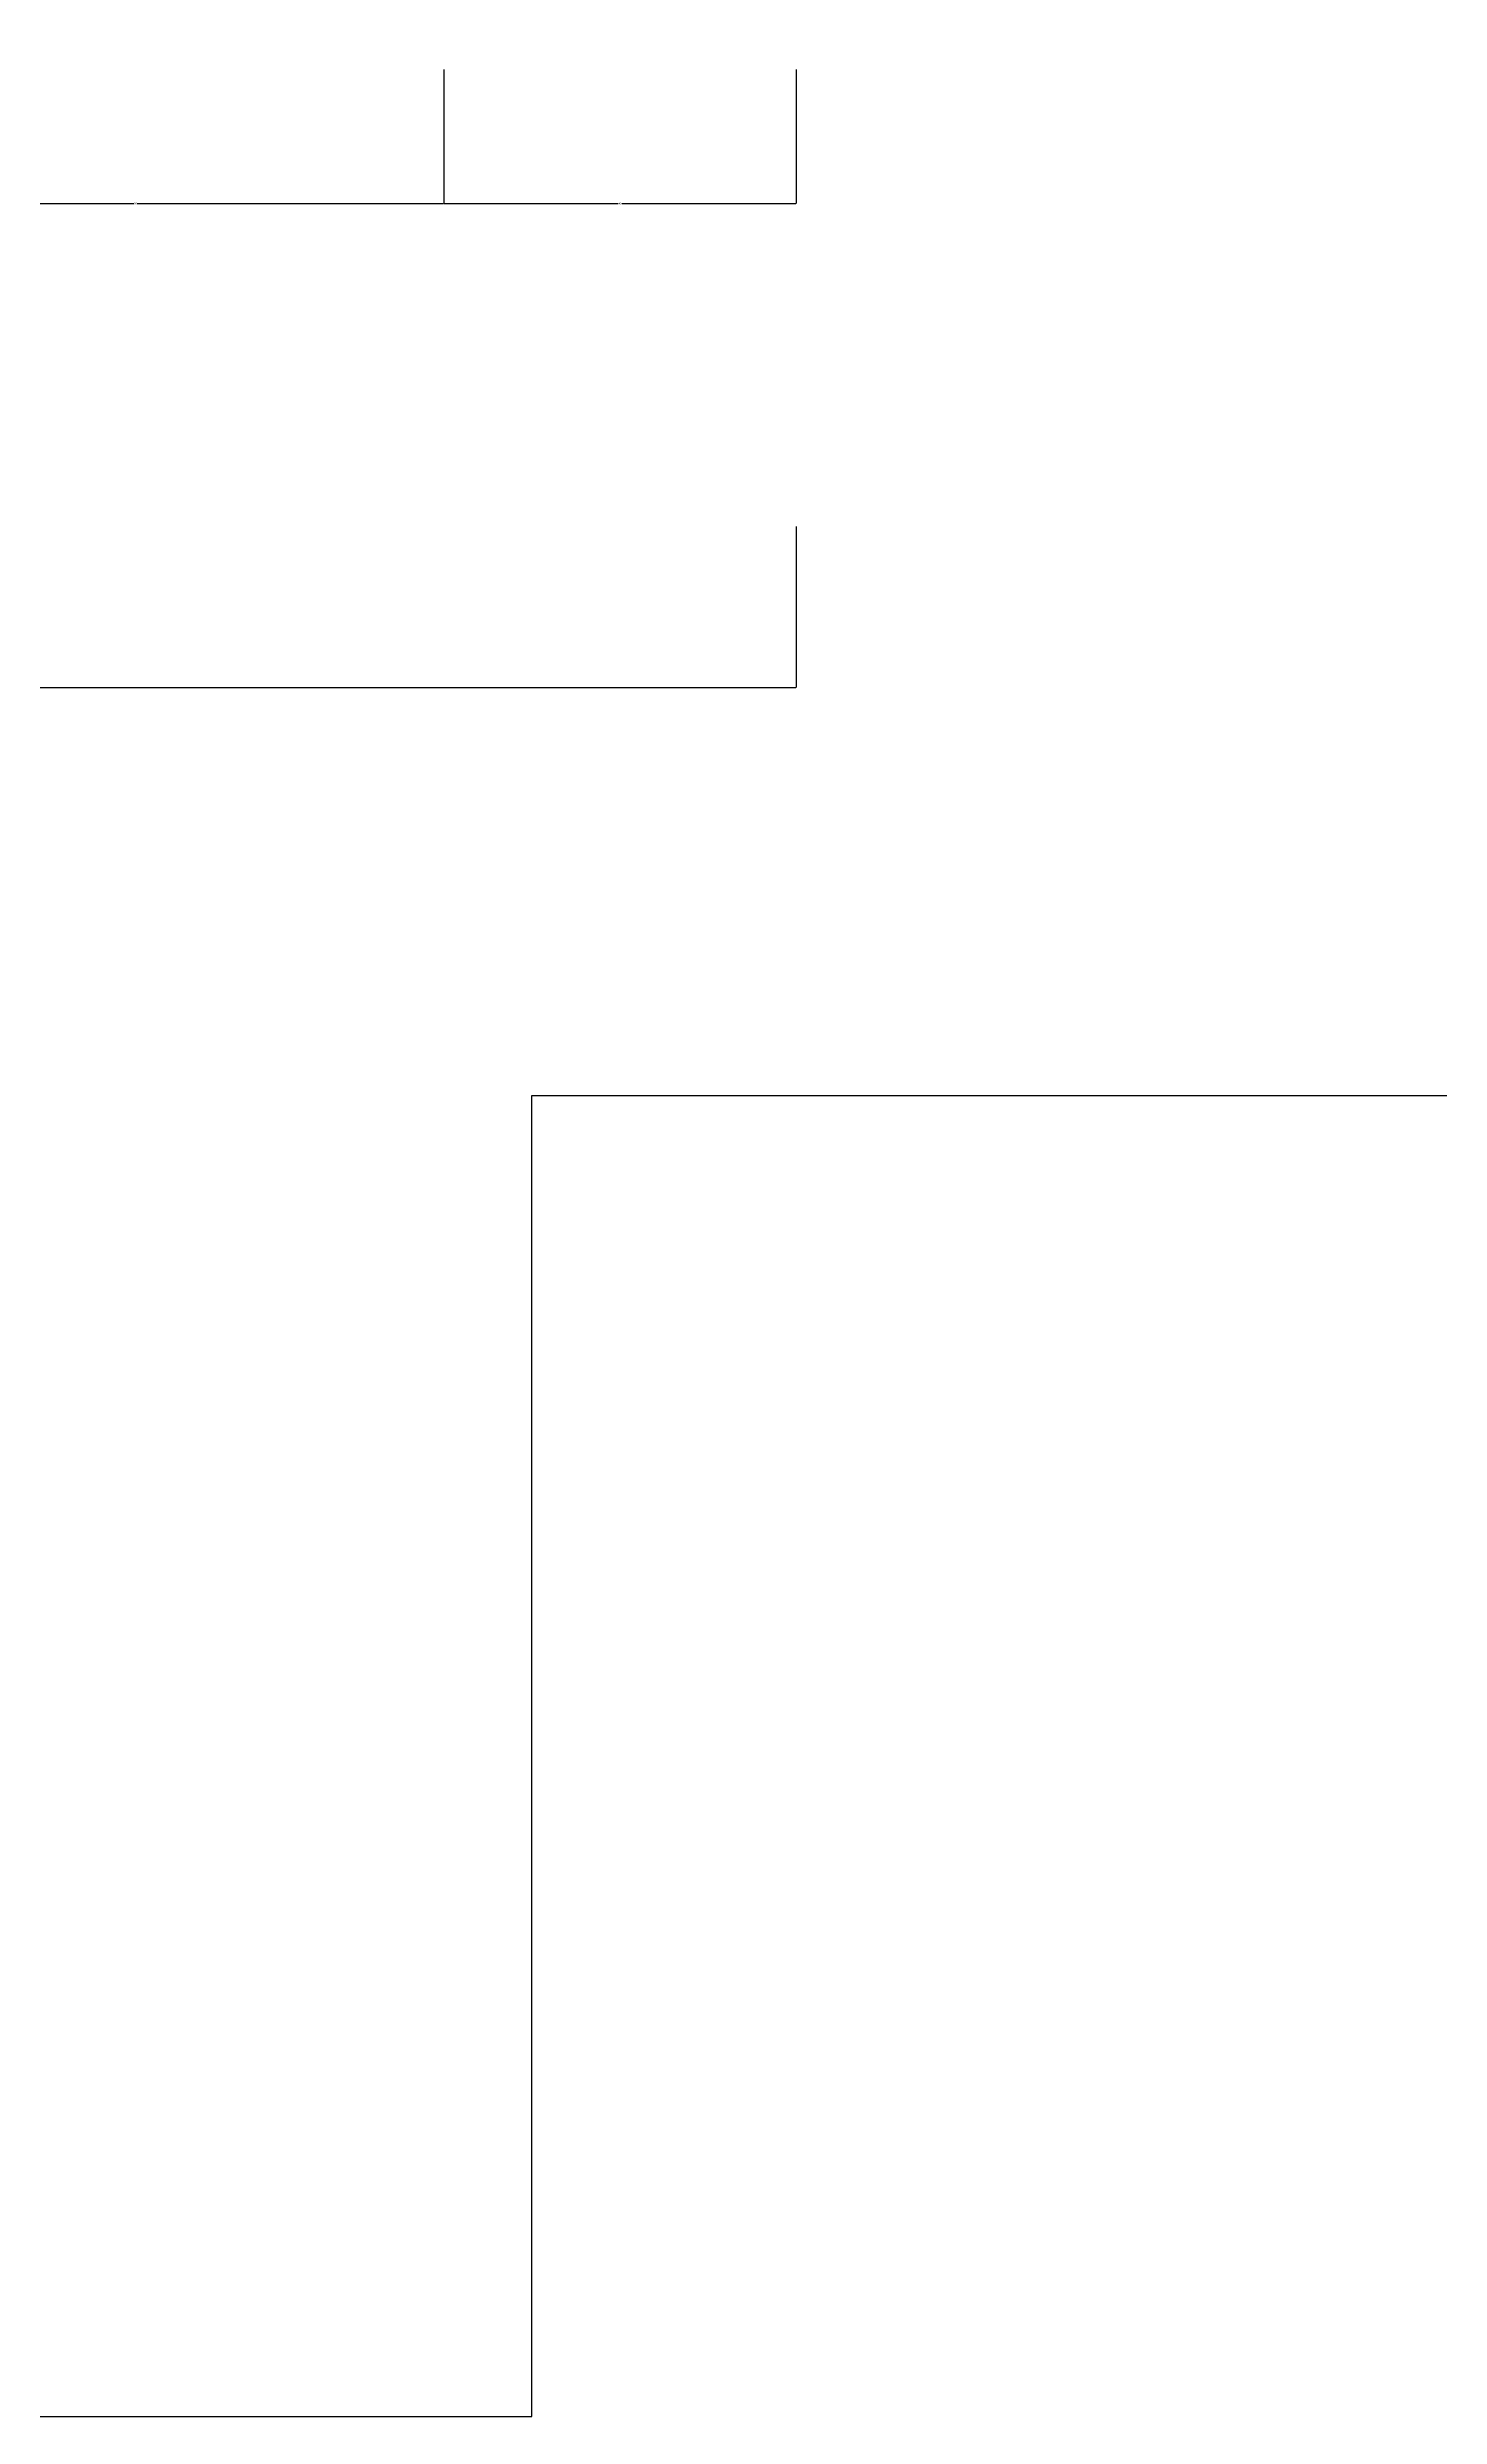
# Model space of a CAD drawing. Header units: metres. Extents: x -9731 to 0, y -43331 to 0.
# Drawn here: x -3521 to -2731, y -36032 to -34687 of the extents above; entities that cross this region are included whole.
import ezdxf

# ---------------------------------------------------------------- set-up
doc = ezdxf.new("R2010")
doc.units = ezdxf.units.M
doc.layers.add('4', color=4, linetype='Continuous')
doc.layers.add('DIM', color=3, linetype='Continuous')
doc.dimstyles.get("Standard").update_dxf_attribs({"dimtxt": 2.5, "dimasz": 2.5, "dimexe": 1.25, "dimexo": 0.625, "dimtad": 1, "dimcen": 2.5, "dimazin": 3, "dimtfac": 1, "dimtmove": 0, "dimatfit": 3})

# ---------------------------------------------------------------- blocks, each defined once
blk = doc.blocks.new('*D36')
for p, q in [((-3096.05, -34958.92), (-3096.05, -35050.21)), ((-4196.05, -34962.81), (-4196.05, -35050.21)), ((-4195.8, -35050.21), (-3647.55, -35050.21)), ((-3644.55, -35050.21), (-3096.3, -35050.21))]:
    blk.add_line(p, q)
at = {"layer": 'Defpoints'}
for p in [(-3096.05, -34958.92), (-4196.05, -34962.81), (-4196.05, -35050.21)]:
    blk.add_point(p, dxfattribs=at)
at = {"layer": 'DIM', "insert": (-3646.05, -35050.21), "char_height": 1, "attachment_point": 5}
blk.add_mtext('220', dxfattribs=at)
blk = doc.blocks.new('*D40')
for p, q in [((-3646.05, -34695.34), (-3646.05, -34775.48)), ((-3296.05, -34699.42), (-3296.05, -34775.48)), ((-3645.8, -34775.48), (-3472.05, -34775.48)), ((-3470.05, -34775.48), (-3296.3, -34775.48))]:
    blk.add_line(p, q)
at = {"layer": 'Defpoints'}
for p in [(-3646.05, -34695.34), (-3296.05, -34699.42), (-3646.05, -34775.48)]:
    blk.add_point(p, dxfattribs=at)
at = {"layer": 'DIM', "insert": (-3471.05, -34775.48), "char_height": 1, "attachment_point": 5}
blk.add_mtext('70', dxfattribs=at)
blk = doc.blocks.new('*D42')
for p, q in [((-3296.05, -34699.42), (-3296.05, -34775.48)), ((-3096.05, -34699.42), (-3096.05, -34775.48)), ((-3295.8, -34775.48), (-3197.05, -34775.48)), ((-3195.05, -34775.48), (-3096.3, -34775.48))]:
    blk.add_line(p, q)
at = {"layer": 'Defpoints'}
for p in [(-3296.05, -34699.42), (-3096.05, -34699.42), (-3296.05, -34775.48)]:
    blk.add_point(p, dxfattribs=at)
at = {"layer": 'DIM', "insert": (-3196.05, -34775.48), "char_height": 1, "attachment_point": 5}
blk.add_mtext('40', dxfattribs=at)

msp = doc.modelspace()

# ---------------------------------------------------------------- linework, layer by layer
at = {"layer": '4'}
for p, q in [((-3246.05, -35281.96), (-2496.05, -35281.96)), ((-3246.05, -36031.96), (-3246.05, -35281.96)), ((-5161.86, -36031.96), (-3246.05, -36031.96))]:
    msp.add_line(p, q, dxfattribs=at)

# ---------------------------------------------------------------- dimensions: what is measured, and where the dimension line sits
at = {"layer": 'DIM'}
for base, p1, p2, text, picture, middle in [((-3646.05, -34775.48), (-3646.05, -34695.34), (-3296.05, -34699.42), '70', '*D40', (-3471.05, -34775.48)), ((-3296.05, -34775.48), (-3296.05, -34699.42), (-3096.05, -34699.42), '40', '*D42', (-3196.05, -34775.48)), ((-4196.05, -35050.21), (-4196.05, -34962.81), (-3096.05, -34958.92), '220', '*D36', (-3646.05, -35050.21))]:
    dim = msp.add_linear_dim(base=base, p1=p1, p2=p2, text=text, dimstyle='Standard', dxfattribs=at)
    dim.commit()
    dim.dimension.update_dxf_attribs({"geometry": picture, "text_midpoint": middle})

# ---------------------------------------------------------------- leaders
msp.add_leader([(-2804.56, -34185.68), (-2341.32, -35842.68)], dimstyle='Standard', dxfattribs=at)

doc.saveas('drawing.dxf')
